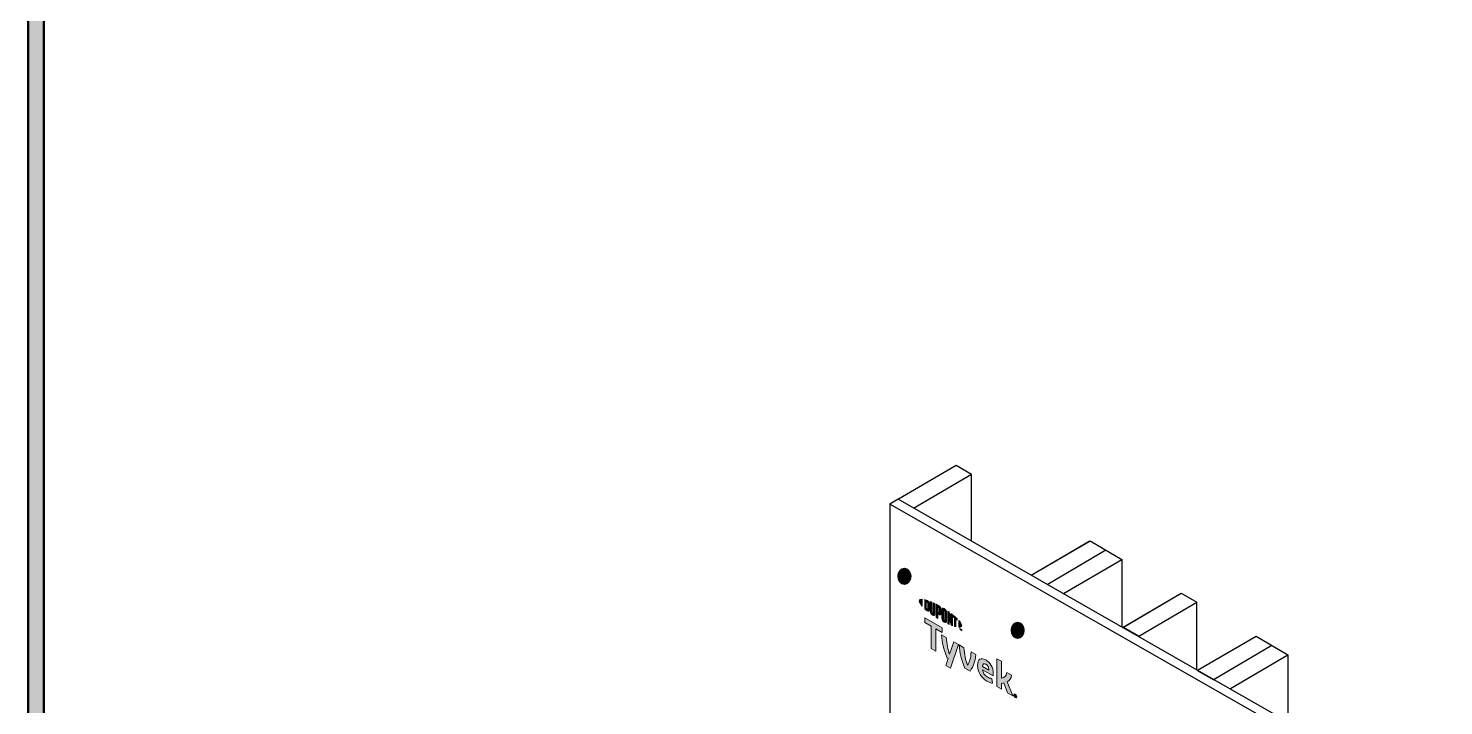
# Model space of a CAD drawing. Extents: x -1328 to 5679, y -4611 to 1603.
# Drawn here: x 2124 to 2945, y -2413 to -2020 of the extents above; entities that cross this region are included whole.
import ezdxf

# ---------------------------------------------------------------- set-up
doc = ezdxf.new("R2010")
doc.units = 0
doc.header["$MEASUREMENT"] = 0
doc.linetypes.add('AI-Linetype-39', pattern=[27.003948, 18.002632, -9.001316])
for name, color, linetype, lineweight in [('G-ANNO-TTLB', 7, 'Continuous', 0), ('TYVEK', 7, 'Continuous', 0), ('X-REF - TRACED', 7, 'Continuous', 0)]:
    doc.layers.add(name, color=color, linetype=linetype, lineweight=lineweight)

# ---------------------------------------------------------------- blocks, each defined once
blk = doc.blocks.new('Block_92')
at = {"layer": 'TYVEK', "true_color": 0x003b71, "transparency": 33554687}
h = blk.add_hatch(color=156, dxfattribs=at)
h.dxf.hatch_style = 2
edge = h.paths.add_edge_path()
edge.add_ellipse((2632.19, -2338.36), major_axis=(0, 4.78), ratio=0.766948, start_angle=0, end_angle=360)
h = blk.add_hatch(color=156, dxfattribs=at)
h.dxf.hatch_style = 2
edge = h.paths.add_edge_path()
edge.add_ellipse((2697.91, -2369.68), major_axis=(0, 4.78), ratio=0.766948, start_angle=0, end_angle=360)
h = blk.add_hatch(color=156, dxfattribs=at)
h.dxf.hatch_style = 2
edge = h.paths.add_edge_path()
edge.add_ellipse((2799.7, -2424.1), major_axis=(0, 4.78), ratio=0.766948, start_angle=0, end_angle=360)
h = blk.add_hatch(color=156, dxfattribs=at)
h.dxf.hatch_style = 2
edge = h.paths.add_edge_path()
edge.add_ellipse((2632.19, -2429.41), major_axis=(0, 4.78), ratio=0.766948, start_angle=0, end_angle=360)
h = blk.add_hatch(color=156, dxfattribs=at)
h.dxf.hatch_style = 2
edge = h.paths.add_edge_path()
edge.add_ellipse((2878.58, -2465.43), major_axis=(0, 4.78), ratio=0.766948, start_angle=0, end_angle=360)
h = blk.add_hatch(color=156, dxfattribs=at)
h.dxf.hatch_style = 2
edge = h.paths.add_edge_path()
edge.add_ellipse((2632.19, -2520.48), major_axis=(0, 4.78), ratio=0.766948, start_angle=0, end_angle=360)
h = blk.add_hatch(color=156, dxfattribs=at)
h.dxf.hatch_style = 2
edge = h.paths.add_edge_path()
edge.add_ellipse((2878.58, -2556.48), major_axis=(0, 4.78), ratio=0.766948, start_angle=0, end_angle=360)
h = blk.add_hatch(color=156, dxfattribs=at)
h.dxf.hatch_style = 2
edge = h.paths.add_edge_path()
edge.add_ellipse((2632.19, -2611.53), major_axis=(0, 4.78), ratio=0.766948, start_angle=0, end_angle=360)
h = blk.add_hatch(color=156, dxfattribs=at)
h.dxf.hatch_style = 2
edge = h.paths.add_edge_path()
edge.add_ellipse((2878.58, -2647.56), major_axis=(0, 4.78), ratio=0.766948, start_angle=0, end_angle=360)
h = blk.add_hatch(color=156, dxfattribs=at)
h.dxf.hatch_style = 2
edge = h.paths.add_edge_path()
edge.add_ellipse((2632.19, -2702.64), major_axis=(0, 4.78), ratio=0.766948, start_angle=0, end_angle=360)
h = blk.add_hatch(color=156, dxfattribs=at)
h.dxf.hatch_style = 2
edge = h.paths.add_edge_path()
edge.add_ellipse((2697.91, -2736.46), major_axis=(0, 4.78), ratio=0.766948, start_angle=0, end_angle=360)
h = blk.add_hatch(color=156, dxfattribs=at)
h.dxf.hatch_style = 2
edge = h.paths.add_edge_path()
edge.add_ellipse((2878.58, -2738.61), major_axis=(0, 4.78), ratio=0.766948, start_angle=0, end_angle=360)
h = blk.add_hatch(color=156, dxfattribs=at)
h.dxf.hatch_style = 2
edge = h.paths.add_edge_path()
edge.add_ellipse((2799.7, -2788.27), major_axis=(0, 4.78), ratio=0.766948, start_angle=0, end_angle=360)
h = blk.add_hatch(color=156, dxfattribs=at)
h.dxf.hatch_style = 2
edge = h.paths.add_edge_path()
edge.add_ellipse((2878.58, -2829.72), major_axis=(0, 4.78), ratio=0.766948, start_angle=0, end_angle=360)
at = {"layer": 'TYVEK', "color": 18, "lineweight": 25, "true_color": 0x080808}
for p, q in [((2631.22, -2338.33), (2633.17, -2338.33)), ((2632.19, -2337.09), (2632.19, -2339.56)), ((2696.93, -2369.65), (2698.88, -2369.65)), ((2697.91, -2368.42), (2697.91, -2370.88)), ((2632.19, -2428.14), (2632.19, -2430.61)), ((2798.73, -2424.07), (2800.67, -2424.07)), ((2799.7, -2422.84), (2799.7, -2425.3)), ((2878.58, -2464.17), (2878.58, -2466.64)), ((2631.22, -2520.45), (2633.17, -2520.45)), ((2632.19, -2519.22), (2632.19, -2521.69)), ((2878.58, -2555.22), (2878.58, -2557.69)), ((2632.19, -2610.27), (2632.19, -2612.74)), ((2631.22, -2611.5), (2633.17, -2611.5)), ((2877.6, -2647.53), (2879.55, -2647.53)), ((2878.58, -2646.3), (2878.58, -2648.77)), ((2632.19, -2701.38), (2632.19, -2703.85)), ((2631.22, -2702.61), (2633.17, -2702.61)), ((2696.93, -2736.43), (2698.88, -2736.43)), ((2697.91, -2735.2), (2697.91, -2737.67)), ((2877.6, -2738.58), (2879.55, -2738.58)), ((2878.58, -2737.35), (2878.58, -2739.81)), ((2798.73, -2788.25), (2800.67, -2788.25)), ((2799.7, -2787.01), (2799.7, -2789.48)), ((2877.6, -2829.69), (2879.55, -2829.69)), ((2878.58, -2828.46), (2878.58, -2830.92))]:
    blk.add_line(p, q, dxfattribs=at)
at = {"layer": 'TYVEK', "color": 18, "lineweight": 25, "true_color": 0x000000}
blk.add_line((2877.6, -2465.4), (2879.55, -2465.4), dxfattribs=at)
at = {"layer": 'TYVEK', "color": 33, "lineweight": 25, "true_color": 0xcc9966}
for points in [[(2878.06, -2461.07)], [(2628.02, -2520.84)], [(2631.68, -2516.06)], [(2628.02, -2611.87)], [(2631.68, -2616.64)]]:
    blk.add_lwpolyline(points, dxfattribs=at)
at = {"layer": 'TYVEK', "color": 18, "lineweight": 25, "true_color": 0x000000}
for centre, major_axis, ratio in [((2632.19, -2338.36), (0, 4.78), 0.766948), ((2697.91, -2369.68), (0, 4.78), 0.766948), ((2799.7, -2424.1), (0, 4.78), 0.766948), ((2632.19, -2429.41), (0, 4.78), 0.766948), ((2878.58, -2465.43), (0, 4.78), 0.766948), ((2878.58, -2465.4), (0, 1.23), 0.788846), ((2632.19, -2520.48), (0, 4.78), 0.766948), ((2878.58, -2556.48), (0, 4.78), 0.766948), ((2632.19, -2611.53), (0, 4.78), 0.766948), ((2878.58, -2647.56), (0, 4.78), 0.766948), ((2632.19, -2702.64), (0, 4.78), 0.766948), ((2697.91, -2736.46), (0, 4.78), 0.766948), ((2878.58, -2738.61), (0, 4.78), 0.766948), ((2799.7, -2788.27), (0, 4.78), 0.766948), ((2878.58, -2829.72), (0, 4.78), 0.766948)]:
    blk.add_ellipse(centre, major_axis=major_axis, ratio=ratio, dxfattribs=at)
at = {"layer": 'TYVEK', "color": 18, "lineweight": 25, "true_color": 0x080808}
for centre in [(2632.19, -2338.33), (2697.91, -2369.65), (2632.19, -2429.38), (2799.7, -2424.07), (2632.19, -2520.45), (2878.58, -2556.45), (2632.19, -2611.5), (2878.58, -2647.53), (2632.19, -2702.61), (2697.91, -2736.43), (2878.58, -2738.58), (2799.7, -2788.25), (2878.58, -2829.69)]:
    blk.add_ellipse(centre, major_axis=(0, 1.23), ratio=0.788846, dxfattribs=at)
blk = doc.blocks.new('Block_562')
at = {"layer": 'X-REF - TRACED', "true_color": 0x848484, "transparency": 33554687}
h = blk.add_hatch(color=252, dxfattribs=at)
h.dxf.hatch_style = 2
edge = h.paths.add_edge_path()
edge.add_spline(control_points=[(2640.84, -2352.7), (2640.84, -2353.42), (2641.45, -2354.45), (2642.52, -2355.65), (2642.52, -2355.65), (2642.52, -2351.71), (2642.52, -2351.71), (2641.45, -2351.67), (2640.84, -2351.99), (2640.84, -2352.7)], knot_values=[0, 0, 0, 0, 1, 1, 1, 2, 2, 2, 3, 3, 3, 3], degree=3, periodic=0)
h = blk.add_hatch(color=252, dxfattribs=at)
h.dxf.hatch_style = 2
edge = h.paths.add_edge_path()
edge.add_spline(control_points=[(2645.72, -2357.13), (2645.72, -2357.43), (2645.57, -2357.44), (2645.38, -2357.33), (2645.23, -2357.25), (2645, -2357.06), (2644.82, -2356.89), (2644.82, -2356.89), (2644.82, -2353.12), (2644.82, -2353.12), (2645, -2353.17), (2645.23, -2353.24), (2645.38, -2353.33), (2645.57, -2353.44), (2645.72, -2353.63), (2645.72, -2353.93), (2645.72, -2353.93), (2645.72, -2357.13), (2645.72, -2357.13)], knot_values=[0, 0, 0, 0, 1, 1, 1, 2, 2, 2, 3, 3, 3, 4, 4, 4, 5, 5, 5, 6, 6, 6, 6], degree=3, periodic=0)
edge = h.paths.add_edge_path()
edge.add_spline(control_points=[(2645.5, -2352.41), (2645.2, -2352.24), (2644.77, -2352.09), (2643.99, -2351.92), (2643.99, -2351.92), (2643.99, -2357.15), (2643.99, -2357.15), (2644.68, -2357.78), (2645.2, -2358.22), (2645.5, -2358.39), (2646.19, -2358.79), (2646.57, -2358.53), (2646.57, -2357.76), (2646.57, -2357.76), (2646.57, -2354.29), (2646.57, -2354.29), (2646.57, -2353.52), (2646.19, -2352.81), (2645.5, -2352.41)], knot_values=[0, 0, 0, 0, 1, 1, 1, 2, 2, 2, 3, 3, 3, 4, 4, 4, 5, 5, 5, 6, 6, 6, 6], degree=3, periodic=0)
h = blk.add_hatch(color=252, dxfattribs=at)
h.dxf.hatch_style = 2
edge = h.paths.add_edge_path()
edge.add_spline(control_points=[(2648.97, -2359.62), (2648.97, -2359.92), (2648.88, -2360.06), (2648.55, -2359.82), (2648.22, -2359.59), (2648.14, -2359.38), (2648.14, -2359.03), (2648.14, -2359.03), (2648.14, -2353.34), (2648.14, -2353.34), (2647.92, -2353.24), (2647.44, -2353.04), (2647.24, -2352.96), (2647.24, -2352.96), (2647.24, -2358.71), (2647.24, -2358.71), (2647.24, -2359.63), (2647.63, -2360.21), (2648.55, -2360.86), (2649.39, -2361.46), (2649.9, -2361.27), (2649.9, -2360.25), (2649.9, -2360.25), (2649.9, -2354.17), (2649.9, -2354.17), (2649.73, -2354.08), (2649.15, -2353.81), (2648.97, -2353.72), (2648.97, -2353.72), (2648.97, -2359.62), (2648.97, -2359.62)], knot_values=[0, 0, 0, 0, 1, 1, 1, 2, 2, 2, 3, 3, 3, 4, 4, 4, 5, 5, 5, 6, 6, 6, 7, 7, 7, 8, 8, 8, 9, 9, 9, 10, 10, 10, 10], degree=3, periodic=0)
h = blk.add_hatch(color=252, dxfattribs=at)
h.dxf.hatch_style = 2
edge = h.paths.add_edge_path()
edge.add_spline(control_points=[(2652.39, -2359.09), (2652.39, -2359.42), (2652.29, -2359.53), (2651.9, -2359.31), (2651.9, -2359.31), (2651.57, -2359.12), (2651.57, -2359.12), (2651.57, -2359.12), (2651.57, -2356.1), (2651.57, -2356.1), (2651.72, -2356.18), (2651.8, -2356.22), (2651.89, -2356.27), (2652.3, -2356.51), (2652.39, -2356.74), (2652.39, -2357.08), (2652.39, -2357.08), (2652.39, -2359.09), (2652.39, -2359.09)], knot_values=[0, 0, 0, 0, 1, 1, 1, 2, 2, 2, 3, 3, 3, 4, 4, 4, 5, 5, 5, 6, 6, 6, 6], degree=3, periodic=0)
edge = h.paths.add_edge_path()
edge.add_spline(control_points=[(2651.94, -2355.24), (2651.78, -2355.14), (2651.18, -2354.82), (2650.64, -2354.54), (2650.64, -2354.54), (2650.64, -2362.2), (2650.64, -2362.2), (2650.82, -2362.31), (2651.31, -2362.63), (2651.57, -2362.79), (2651.57, -2362.79), (2651.57, -2360.19), (2651.57, -2360.19), (2651.57, -2360.19), (2651.94, -2360.4), (2651.94, -2360.4), (2652.92, -2360.96), (2653.33, -2360.69), (2653.33, -2359.72), (2653.33, -2359.72), (2653.33, -2357.47), (2653.33, -2357.47), (2653.33, -2356.51), (2652.87, -2355.77), (2651.94, -2355.24)], knot_values=[0, 0, 0, 0, 1, 1, 1, 2, 2, 2, 3, 3, 3, 4, 4, 4, 5, 5, 5, 6, 6, 6, 7, 7, 7, 8, 8, 8, 8], degree=3, periodic=0)
h = blk.add_hatch(color=252, dxfattribs=at)
h.dxf.hatch_style = 2
edge = h.paths.add_edge_path()
edge.add_spline(control_points=[(2655.74, -2363.7), (2655.74, -2364), (2655.65, -2364.11), (2655.32, -2363.93), (2654.97, -2363.74), (2654.88, -2363.52), (2654.88, -2363.21), (2654.88, -2363.21), (2654.88, -2358.44), (2654.88, -2358.44), (2654.88, -2358.12), (2654.97, -2358), (2655.32, -2358.21), (2655.65, -2358.41), (2655.74, -2358.63), (2655.74, -2358.93), (2655.74, -2358.93), (2655.74, -2363.7), (2655.74, -2363.7)], knot_values=[0, 0, 0, 0, 1, 1, 1, 2, 2, 2, 3, 3, 3, 4, 4, 4, 5, 5, 5, 6, 6, 6, 6], degree=3, periodic=0)
edge = h.paths.add_edge_path()
edge.add_spline(control_points=[(2655.32, -2357.14), (2654.45, -2356.59), (2653.93, -2356.73), (2653.93, -2357.74), (2653.93, -2357.74), (2653.93, -2362.75), (2653.93, -2362.75), (2653.93, -2363.81), (2654.4, -2364.52), (2655.32, -2365), (2656.21, -2365.48), (2656.68, -2365.36), (2656.68, -2364.22), (2656.68, -2364.22), (2656.68, -2359.45), (2656.68, -2359.45), (2656.68, -2358.37), (2656.26, -2357.74), (2655.32, -2357.14)], knot_values=[0, 0, 0, 0, 1, 1, 1, 2, 2, 2, 3, 3, 3, 4, 4, 4, 5, 5, 5, 6, 6, 6, 6], degree=3, periodic=0)
h = blk.add_hatch(color=252, dxfattribs=at)
h.dxf.hatch_style = 2
edge = h.paths.add_edge_path()
edge.add_spline(control_points=[(2659.29, -2363.7), (2659.29, -2363.7), (2658.25, -2359.2), (2658.25, -2359.2), (2657.96, -2359), (2657.62, -2358.76), (2657.36, -2358.58), (2657.36, -2358.58), (2657.36, -2365.92), (2657.36, -2365.92), (2657.54, -2366.01), (2658.02, -2366.22), (2658.26, -2366.33), (2658.26, -2366.33), (2658.19, -2361.95), (2658.19, -2361.95), (2658.19, -2361.95), (2659.29, -2366.75), (2659.29, -2366.75), (2659.52, -2366.84), (2659.86, -2366.97), (2660.09, -2367.05), (2660.09, -2367.05), (2660.09, -2360.6), (2660.09, -2360.6), (2659.85, -2360.41), (2659.43, -2360.08), (2659.22, -2359.93), (2659.22, -2359.93), (2659.29, -2363.7), (2659.29, -2363.7)], knot_values=[0, 0, 0, 0, 1, 1, 1, 2, 2, 2, 3, 3, 3, 4, 4, 4, 5, 5, 5, 6, 6, 6, 7, 7, 7, 8, 8, 8, 9, 9, 9, 10, 10, 10, 10], degree=3, periodic=0)
h = blk.add_hatch(color=252, dxfattribs=at)
h.dxf.hatch_style = 2
edge = h.paths.add_edge_path()
edge.add_spline(control_points=[(2660.55, -2361.99), (2660.78, -2362.18), (2661.01, -2362.36), (2661.24, -2362.55), (2661.24, -2362.55), (2661.24, -2367.43), (2661.24, -2367.43), (2661.44, -2367.49), (2661.82, -2367.6), (2662.08, -2367.66), (2662.08, -2367.66), (2662.08, -2363.26), (2662.08, -2363.26), (2662.32, -2363.47), (2662.55, -2363.68), (2662.76, -2363.87), (2662.76, -2363.87), (2662.76, -2362.93), (2662.76, -2362.93), (2662.1, -2362.28), (2661.38, -2361.65), (2660.55, -2360.97), (2660.55, -2360.97), (2660.55, -2361.99), (2660.55, -2361.99)], knot_values=[0, 0, 0, 0, 1, 1, 1, 2, 2, 2, 3, 3, 3, 4, 4, 4, 5, 5, 5, 6, 6, 6, 7, 7, 7, 8, 8, 8, 8], degree=3, periodic=0)
h = blk.add_hatch(color=252, dxfattribs=at)
h.dxf.hatch_style = 2
edge = h.paths.add_edge_path()
edge.add_spline(control_points=[(2665.45, -2366.91), (2665.45, -2367.63), (2664.83, -2367.95), (2663.77, -2367.92), (2663.77, -2367.92), (2663.77, -2363.97), (2663.77, -2363.97), (2664.83, -2365.17), (2665.45, -2366.19), (2665.45, -2366.91)], knot_values=[0, 0, 0, 0, 1, 1, 1, 2, 2, 2, 3, 3, 3, 3], degree=3, periodic=0)
h = blk.add_hatch(color=252, dxfattribs=at)
h.dxf.hatch_style = 2
edge = h.paths.add_edge_path()
edge.add_spline(control_points=[(2664.95, -2368.99), (2664.95, -2368.99), (2665.05, -2369.05), (2665.05, -2369.05), (2665.05, -2369.05), (2665.2, -2369.41), (2665.2, -2369.41), (2665.2, -2369.41), (2665.35, -2369.22), (2665.35, -2369.22), (2665.35, -2369.22), (2665.45, -2369.28), (2665.45, -2369.28), (2665.45, -2369.28), (2665.45, -2369.85), (2665.45, -2369.85), (2665.45, -2369.85), (2665.36, -2369.8), (2665.36, -2369.8), (2665.36, -2369.8), (2665.36, -2369.39), (2665.36, -2369.39), (2665.36, -2369.39), (2665.2, -2369.58), (2665.2, -2369.58), (2665.2, -2369.58), (2665.19, -2369.57), (2665.19, -2369.57), (2665.19, -2369.57), (2665.04, -2369.21), (2665.04, -2369.21), (2665.04, -2369.21), (2665.04, -2369.61), (2665.04, -2369.61), (2665.04, -2369.61), (2664.95, -2369.56), (2664.95, -2369.56), (2664.95, -2369.56), (2664.95, -2368.99), (2664.95, -2368.99)], knot_values=[0, 0, 0, 0, 1, 1, 1, 2, 2, 2, 3, 3, 3, 4, 4, 4, 5, 5, 5, 6, 6, 6, 7, 7, 7, 8, 8, 8, 9, 9, 9, 10, 10, 10, 11, 11, 11, 12, 12, 12, 13, 13, 13, 13], degree=3, periodic=0)
edge = h.paths.add_edge_path()
edge.add_spline(control_points=[(2664.59, -2368.89), (2664.59, -2368.89), (2664.44, -2368.8), (2664.44, -2368.8), (2664.44, -2368.8), (2664.44, -2368.7), (2664.44, -2368.7), (2664.44, -2368.7), (2664.84, -2368.93), (2664.84, -2368.93), (2664.84, -2368.93), (2664.84, -2369.03), (2664.84, -2369.03), (2664.84, -2369.03), (2664.69, -2368.94), (2664.69, -2368.94), (2664.69, -2368.94), (2664.69, -2369.41), (2664.69, -2369.41), (2664.69, -2369.41), (2664.59, -2369.36), (2664.59, -2369.36), (2664.59, -2369.36), (2664.59, -2368.89), (2664.59, -2368.89)], knot_values=[0, 0, 0, 0, 1, 1, 1, 2, 2, 2, 3, 3, 3, 4, 4, 4, 5, 5, 5, 6, 6, 6, 7, 7, 7, 8, 8, 8, 8], degree=3, periodic=0)
at = {"layer": 'X-REF - TRACED'}
for points, knots in [([(2640.84, -2352.7), (2640.84, -2353.42), (2641.45, -2354.45), (2642.52, -2355.65), (2642.52, -2355.65), (2642.52, -2351.71), (2642.52, -2351.71), (2641.45, -2351.67), (2640.84, -2351.99), (2640.84, -2352.7)], [0, 0, 0, 0, 1, 1, 1, 2, 2, 2, 3, 3, 3, 3]), ([(2645.5, -2352.41), (2645.2, -2352.24), (2644.77, -2352.09), (2643.99, -2351.92), (2643.99, -2351.92), (2643.99, -2357.15), (2643.99, -2357.15), (2644.68, -2357.78), (2645.2, -2358.22), (2645.5, -2358.39), (2646.19, -2358.79), (2646.57, -2358.53), (2646.57, -2357.76), (2646.57, -2357.76), (2646.57, -2354.29), (2646.57, -2354.29), (2646.57, -2353.52), (2646.19, -2352.81), (2645.5, -2352.41)], [0, 0, 0, 0, 1, 1, 1, 2, 2, 2, 3, 3, 3, 4, 4, 4, 5, 5, 5, 6, 6, 6, 6]), ([(2645.72, -2357.13), (2645.72, -2357.43), (2645.57, -2357.44), (2645.38, -2357.33), (2645.23, -2357.25), (2645, -2357.06), (2644.82, -2356.89), (2644.82, -2356.89), (2644.82, -2353.12), (2644.82, -2353.12), (2645, -2353.17), (2645.23, -2353.24), (2645.38, -2353.33), (2645.57, -2353.44), (2645.72, -2353.63), (2645.72, -2353.93), (2645.72, -2353.93), (2645.72, -2357.13), (2645.72, -2357.13)], [0, 0, 0, 0, 1, 1, 1, 2, 2, 2, 3, 3, 3, 4, 4, 4, 5, 5, 5, 6, 6, 6, 6]), ([(2648.97, -2359.62), (2648.97, -2359.92), (2648.88, -2360.06), (2648.55, -2359.82), (2648.22, -2359.59), (2648.14, -2359.38), (2648.14, -2359.03), (2648.14, -2359.03), (2648.14, -2353.34), (2648.14, -2353.34), (2647.92, -2353.24), (2647.44, -2353.04), (2647.24, -2352.96), (2647.24, -2352.96), (2647.24, -2358.71), (2647.24, -2358.71), (2647.24, -2359.63), (2647.63, -2360.21), (2648.55, -2360.86), (2649.39, -2361.46), (2649.9, -2361.27), (2649.9, -2360.25), (2649.9, -2360.25), (2649.9, -2354.17), (2649.9, -2354.17), (2649.73, -2354.08), (2649.15, -2353.81), (2648.97, -2353.72), (2648.97, -2353.72), (2648.97, -2359.62), (2648.97, -2359.62)], [0, 0, 0, 0, 1, 1, 1, 2, 2, 2, 3, 3, 3, 4, 4, 4, 5, 5, 5, 6, 6, 6, 7, 7, 7, 8, 8, 8, 9, 9, 9, 10, 10, 10, 10]), ([(2651.94, -2355.24), (2651.78, -2355.14), (2651.18, -2354.82), (2650.64, -2354.54), (2650.64, -2354.54), (2650.64, -2362.2), (2650.64, -2362.2), (2650.82, -2362.31), (2651.31, -2362.63), (2651.57, -2362.79), (2651.57, -2362.79), (2651.57, -2360.19), (2651.57, -2360.19), (2651.57, -2360.19), (2651.94, -2360.4), (2651.94, -2360.4), (2652.92, -2360.96), (2653.33, -2360.69), (2653.33, -2359.72), (2653.33, -2359.72), (2653.33, -2357.47), (2653.33, -2357.47), (2653.33, -2356.51), (2652.87, -2355.77), (2651.94, -2355.24)], [0, 0, 0, 0, 1, 1, 1, 2, 2, 2, 3, 3, 3, 4, 4, 4, 5, 5, 5, 6, 6, 6, 7, 7, 7, 8, 8, 8, 8]), ([(2652.39, -2359.09), (2652.39, -2359.42), (2652.29, -2359.53), (2651.9, -2359.31), (2651.9, -2359.31), (2651.57, -2359.12), (2651.57, -2359.12), (2651.57, -2359.12), (2651.57, -2356.1), (2651.57, -2356.1), (2651.72, -2356.18), (2651.8, -2356.22), (2651.89, -2356.27), (2652.3, -2356.51), (2652.39, -2356.74), (2652.39, -2357.08), (2652.39, -2357.08), (2652.39, -2359.09), (2652.39, -2359.09)], [0, 0, 0, 0, 1, 1, 1, 2, 2, 2, 3, 3, 3, 4, 4, 4, 5, 5, 5, 6, 6, 6, 6]), ([(2655.32, -2357.14), (2654.45, -2356.59), (2653.93, -2356.73), (2653.93, -2357.74), (2653.93, -2357.74), (2653.93, -2362.75), (2653.93, -2362.75), (2653.93, -2363.81), (2654.4, -2364.52), (2655.32, -2365), (2656.21, -2365.48), (2656.68, -2365.36), (2656.68, -2364.22), (2656.68, -2364.22), (2656.68, -2359.45), (2656.68, -2359.45), (2656.68, -2358.37), (2656.26, -2357.74), (2655.32, -2357.14)], [0, 0, 0, 0, 1, 1, 1, 2, 2, 2, 3, 3, 3, 4, 4, 4, 5, 5, 5, 6, 6, 6, 6]), ([(2655.74, -2363.7), (2655.74, -2364), (2655.65, -2364.11), (2655.32, -2363.93), (2654.97, -2363.74), (2654.88, -2363.52), (2654.88, -2363.21), (2654.88, -2363.21), (2654.88, -2358.44), (2654.88, -2358.44), (2654.88, -2358.12), (2654.97, -2358), (2655.32, -2358.21), (2655.65, -2358.41), (2655.74, -2358.63), (2655.74, -2358.93), (2655.74, -2358.93), (2655.74, -2363.7), (2655.74, -2363.7)], [0, 0, 0, 0, 1, 1, 1, 2, 2, 2, 3, 3, 3, 4, 4, 4, 5, 5, 5, 6, 6, 6, 6]), ([(2659.29, -2363.7), (2659.29, -2363.7), (2658.25, -2359.2), (2658.25, -2359.2), (2657.96, -2359), (2657.62, -2358.76), (2657.36, -2358.58), (2657.36, -2358.58), (2657.36, -2365.92), (2657.36, -2365.92), (2657.54, -2366.01), (2658.02, -2366.22), (2658.26, -2366.33), (2658.26, -2366.33), (2658.19, -2361.95), (2658.19, -2361.95), (2658.19, -2361.95), (2659.29, -2366.75), (2659.29, -2366.75), (2659.52, -2366.84), (2659.86, -2366.97), (2660.09, -2367.05), (2660.09, -2367.05), (2660.09, -2360.6), (2660.09, -2360.6), (2659.85, -2360.41), (2659.43, -2360.08), (2659.22, -2359.93), (2659.22, -2359.93), (2659.29, -2363.7), (2659.29, -2363.7)], [0, 0, 0, 0, 1, 1, 1, 2, 2, 2, 3, 3, 3, 4, 4, 4, 5, 5, 5, 6, 6, 6, 7, 7, 7, 8, 8, 8, 9, 9, 9, 10, 10, 10, 10]), ([(2660.55, -2361.99), (2660.78, -2362.18), (2661.01, -2362.36), (2661.24, -2362.55), (2661.24, -2362.55), (2661.24, -2367.43), (2661.24, -2367.43), (2661.44, -2367.49), (2661.82, -2367.6), (2662.08, -2367.66), (2662.08, -2367.66), (2662.08, -2363.26), (2662.08, -2363.26), (2662.32, -2363.47), (2662.55, -2363.68), (2662.76, -2363.87), (2662.76, -2363.87), (2662.76, -2362.93), (2662.76, -2362.93), (2662.1, -2362.28), (2661.38, -2361.65), (2660.55, -2360.97), (2660.55, -2360.97), (2660.55, -2361.99), (2660.55, -2361.99)], [0, 0, 0, 0, 1, 1, 1, 2, 2, 2, 3, 3, 3, 4, 4, 4, 5, 5, 5, 6, 6, 6, 7, 7, 7, 8, 8, 8, 8]), ([(2665.45, -2366.91), (2665.45, -2367.63), (2664.83, -2367.95), (2663.77, -2367.92), (2663.77, -2367.92), (2663.77, -2363.97), (2663.77, -2363.97), (2664.83, -2365.17), (2665.45, -2366.19), (2665.45, -2366.91)], [0, 0, 0, 0, 1, 1, 1, 2, 2, 2, 3, 3, 3, 3]), ([(2664.59, -2368.89), (2664.59, -2368.89), (2664.44, -2368.8), (2664.44, -2368.8), (2664.44, -2368.8), (2664.44, -2368.7), (2664.44, -2368.7), (2664.44, -2368.7), (2664.84, -2368.93), (2664.84, -2368.93), (2664.84, -2368.93), (2664.84, -2369.03), (2664.84, -2369.03), (2664.84, -2369.03), (2664.69, -2368.94), (2664.69, -2368.94), (2664.69, -2368.94), (2664.69, -2369.41), (2664.69, -2369.41), (2664.69, -2369.41), (2664.59, -2369.36), (2664.59, -2369.36), (2664.59, -2369.36), (2664.59, -2368.89), (2664.59, -2368.89)], [0, 0, 0, 0, 1, 1, 1, 2, 2, 2, 3, 3, 3, 4, 4, 4, 5, 5, 5, 6, 6, 6, 7, 7, 7, 8, 8, 8, 8]), ([(2664.95, -2368.99), (2664.95, -2368.99), (2665.05, -2369.05), (2665.05, -2369.05), (2665.05, -2369.05), (2665.2, -2369.41), (2665.2, -2369.41), (2665.2, -2369.41), (2665.35, -2369.22), (2665.35, -2369.22), (2665.35, -2369.22), (2665.45, -2369.28), (2665.45, -2369.28), (2665.45, -2369.28), (2665.45, -2369.85), (2665.45, -2369.85), (2665.45, -2369.85), (2665.36, -2369.8), (2665.36, -2369.8), (2665.36, -2369.8), (2665.36, -2369.39), (2665.36, -2369.39), (2665.36, -2369.39), (2665.2, -2369.58), (2665.2, -2369.58), (2665.2, -2369.58), (2665.19, -2369.57), (2665.19, -2369.57), (2665.19, -2369.57), (2665.04, -2369.21), (2665.04, -2369.21), (2665.04, -2369.21), (2665.04, -2369.61), (2665.04, -2369.61), (2665.04, -2369.61), (2664.95, -2369.56), (2664.95, -2369.56), (2664.95, -2369.56), (2664.95, -2368.99), (2664.95, -2368.99)], [0, 0, 0, 0, 1, 1, 1, 2, 2, 2, 3, 3, 3, 4, 4, 4, 5, 5, 5, 6, 6, 6, 7, 7, 7, 8, 8, 8, 9, 9, 9, 10, 10, 10, 11, 11, 11, 12, 12, 12, 13, 13, 13, 13])]:
    blk.add_open_spline(points, degree=3, knots=knots, dxfattribs=at)
blk = doc.blocks.new('Block_566')
at = {"layer": 'X-REF - TRACED', "true_color": 0x848484, "transparency": 33554687}
h = blk.add_hatch(color=252, dxfattribs=at)
h.dxf.hatch_style = 2
h.paths.add_polyline_path([(2654.1, -2368.24), (2643.99, -2362.4), (2643.99, -2365.15), (2647.64, -2367.25), (2647.64, -2380.25), (2650.45, -2381.87), (2650.45, -2368.87), (2654.1, -2370.98)])
h = blk.add_hatch(color=252, dxfattribs=at)
h.dxf.hatch_style = 2
edge = h.paths.add_edge_path()
edge.add_spline(control_points=[(2670.89, -2382.18), (2670.71, -2385.92), (2669.96, -2388.1), (2668.81, -2389.97), (2667.69, -2386.79), (2666.96, -2383.76), (2666.75, -2379.79), (2666.75, -2379.79), (2664.02, -2378.22), (2664.02, -2378.22), (2664.32, -2382.91), (2665.2, -2386.32), (2667.32, -2391.61), (2667.32, -2391.61), (2670.32, -2393.34), (2670.32, -2393.34), (2672.36, -2390.45), (2673.2, -2388.04), (2673.59, -2383.74), (2673.59, -2383.74), (2670.89, -2382.18), (2670.89, -2382.18)], knot_values=[0, 0, 0, 0, 1, 1, 1, 2, 2, 2, 3, 3, 3, 4, 4, 4, 5, 5, 5, 6, 6, 6, 7, 7, 7, 7], degree=3, periodic=0)
h = blk.add_hatch(color=252, dxfattribs=at)
h.dxf.hatch_style = 2
edge = h.paths.add_edge_path()
edge.add_spline(control_points=[(2677.46, -2390.63), (2677.46, -2390.63), (2681.18, -2392.78), (2681.18, -2392.78), (2681.18, -2392.78), (2681.18, -2392.51), (2681.18, -2392.51), (2681.18, -2391.25), (2680.59, -2389.99), (2679.52, -2389.37), (2678.38, -2388.71), (2677.63, -2389.2), (2677.46, -2390.63)], knot_values=[0, 0, 0, 0, 1, 1, 1, 2, 2, 2, 3, 3, 3, 4, 4, 4, 4], degree=3, periodic=0)
edge = h.paths.add_edge_path()
edge.add_spline(control_points=[(2683.4, -2400.4), (2682.54, -2400.35), (2681.26, -2399.93), (2679.97, -2399.18), (2676.81, -2397.36), (2674.65, -2393.82), (2674.65, -2390.09), (2674.65, -2386.51), (2676.63, -2385.23), (2679.52, -2386.89), (2682.09, -2388.38), (2683.77, -2391.44), (2683.77, -2394.45), (2683.77, -2395.13), (2683.73, -2395.69), (2683.69, -2396.12), (2683.69, -2396.12), (2677.5, -2392.54), (2677.5, -2392.54), (2677.75, -2394.48), (2678.67, -2395.83), (2680.24, -2396.73), (2681.2, -2397.29), (2682.12, -2397.57), (2682.97, -2397.65), (2682.97, -2397.65), (2683.4, -2400.4), (2683.4, -2400.4)], knot_values=[0, 0, 0, 0, 1, 1, 1, 2, 2, 2, 3, 3, 3, 4, 4, 4, 5, 5, 5, 6, 6, 6, 7, 7, 7, 8, 8, 8, 9, 9, 9, 9], degree=3, periodic=0)
h = blk.add_hatch(color=252, dxfattribs=at)
h.dxf.hatch_style = 2
edge = h.paths.add_edge_path()
edge.add_spline(control_points=[(2691.79, -2399.6), (2691.79, -2399.6), (2695.05, -2407.62), (2695.05, -2407.62), (2695.05, -2407.62), (2692.11, -2405.92), (2692.11, -2405.92), (2692.11, -2405.92), (2689.85, -2400.23), (2689.85, -2400.23), (2689.44, -2400.33), (2689.01, -2400.42), (2688.54, -2400.49), (2688.54, -2400.49), (2688.54, -2403.86), (2688.54, -2403.86), (2688.54, -2403.86), (2685.83, -2402.3), (2685.83, -2402.3), (2685.83, -2402.3), (2685.83, -2386.18), (2685.83, -2386.18), (2685.83, -2386.18), (2688.54, -2387.58), (2688.54, -2387.58), (2688.54, -2387.58), (2688.54, -2397.5), (2688.54, -2397.5), (2690.38, -2397.19), (2691.28, -2396.14), (2691.6, -2394.14), (2691.6, -2394.14), (2694.28, -2395.69), (2694.28, -2395.69), (2694.23, -2397.59), (2693.36, -2398.82), (2691.79, -2399.6)], knot_values=[0, 0, 0, 0, 1, 1, 1, 2, 2, 2, 3, 3, 3, 4, 4, 4, 5, 5, 5, 6, 6, 6, 7, 7, 7, 8, 8, 8, 9, 9, 9, 10, 10, 10, 11, 11, 11, 12, 12, 12, 12], degree=3, periodic=0)
at = {"layer": 'X-REF - TRACED'}
blk.add_lwpolyline([(2654.1, -2368.24), (2643.99, -2362.4), (2643.99, -2365.15), (2647.64, -2367.25), (2647.64, -2380.25), (2650.45, -2381.87), (2650.45, -2368.87), (2654.1, -2370.98)], close=True, dxfattribs=at)
for points, knots in [([(2670.89, -2382.18), (2670.71, -2385.92), (2669.96, -2388.1), (2668.81, -2389.97), (2667.69, -2386.79), (2666.96, -2383.76), (2666.75, -2379.79), (2666.75, -2379.79), (2664.02, -2378.22), (2664.02, -2378.22), (2664.32, -2382.91), (2665.2, -2386.32), (2667.32, -2391.61), (2667.32, -2391.61), (2670.32, -2393.34), (2670.32, -2393.34), (2672.36, -2390.45), (2673.2, -2388.04), (2673.59, -2383.74), (2673.59, -2383.74), (2670.89, -2382.18), (2670.89, -2382.18)], [0, 0, 0, 0, 1, 1, 1, 2, 2, 2, 3, 3, 3, 4, 4, 4, 5, 5, 5, 6, 6, 6, 7, 7, 7, 7]), ([(2683.4, -2400.4), (2682.54, -2400.35), (2681.26, -2399.93), (2679.97, -2399.18), (2676.81, -2397.36), (2674.65, -2393.82), (2674.65, -2390.09), (2674.65, -2386.51), (2676.63, -2385.23), (2679.52, -2386.89), (2682.09, -2388.38), (2683.77, -2391.44), (2683.77, -2394.45), (2683.77, -2395.13), (2683.73, -2395.69), (2683.69, -2396.12), (2683.69, -2396.12), (2677.5, -2392.54), (2677.5, -2392.54), (2677.75, -2394.48), (2678.67, -2395.83), (2680.24, -2396.73), (2681.2, -2397.29), (2682.12, -2397.57), (2682.97, -2397.65), (2682.97, -2397.65), (2683.4, -2400.4), (2683.4, -2400.4)], [0, 0, 0, 0, 1, 1, 1, 2, 2, 2, 3, 3, 3, 4, 4, 4, 5, 5, 5, 6, 6, 6, 7, 7, 7, 8, 8, 8, 9, 9, 9, 9]), ([(2677.46, -2390.63), (2677.46, -2390.63), (2681.18, -2392.78), (2681.18, -2392.78), (2681.18, -2392.78), (2681.18, -2392.51), (2681.18, -2392.51), (2681.18, -2391.25), (2680.59, -2389.99), (2679.52, -2389.37), (2678.38, -2388.71), (2677.63, -2389.2), (2677.46, -2390.63)], [0, 0, 0, 0, 1, 1, 1, 2, 2, 2, 3, 3, 3, 4, 4, 4, 4]), ([(2691.79, -2399.6), (2691.79, -2399.6), (2695.05, -2407.62), (2695.05, -2407.62), (2695.05, -2407.62), (2692.11, -2405.92), (2692.11, -2405.92), (2692.11, -2405.92), (2689.85, -2400.23), (2689.85, -2400.23), (2689.44, -2400.33), (2689.01, -2400.42), (2688.54, -2400.49), (2688.54, -2400.49), (2688.54, -2403.86), (2688.54, -2403.86), (2688.54, -2403.86), (2685.83, -2402.3), (2685.83, -2402.3), (2685.83, -2402.3), (2685.83, -2386.18), (2685.83, -2386.18), (2685.83, -2386.18), (2688.54, -2387.58), (2688.54, -2387.58), (2688.54, -2387.58), (2688.54, -2397.5), (2688.54, -2397.5), (2690.38, -2397.19), (2691.28, -2396.14), (2691.6, -2394.14), (2691.6, -2394.14), (2694.28, -2395.69), (2694.28, -2395.69), (2694.23, -2397.59), (2693.36, -2398.82), (2691.79, -2399.6)], [0, 0, 0, 0, 1, 1, 1, 2, 2, 2, 3, 3, 3, 4, 4, 4, 5, 5, 5, 6, 6, 6, 7, 7, 7, 8, 8, 8, 9, 9, 9, 10, 10, 10, 11, 11, 11, 12, 12, 12, 12])]:
    blk.add_open_spline(points, degree=3, knots=knots, dxfattribs=at)
blk = doc.blocks.new('Block_565')
at = {"layer": 'X-REF - TRACED', "true_color": 0x848484, "transparency": 33554687}
h = blk.add_hatch(color=252, dxfattribs=at)
h.dxf.hatch_style = 2
edge = h.paths.add_edge_path()
edge.add_spline(control_points=[(2660.83, -2376.38), (2660.83, -2376.38), (2658.41, -2383.62), (2658.41, -2383.62), (2657.37, -2380.59), (2656.7, -2377.66), (2656.49, -2373.87), (2656.49, -2373.87), (2653.77, -2372.3), (2653.77, -2372.3), (2654.06, -2376.99), (2654.94, -2380.4), (2657.06, -2385.69), (2657.06, -2385.69), (2657.61, -2386), (2657.61, -2386), (2657.61, -2386), (2656.22, -2390.14), (2656.22, -2390.14), (2656.22, -2390.14), (2658.93, -2391.71), (2658.93, -2391.71), (2658.93, -2391.71), (2663.54, -2377.94), (2663.54, -2377.94), (2663.54, -2377.94), (2660.83, -2376.38), (2660.83, -2376.38)], knot_values=[0, 0, 0, 0, 1, 1, 1, 2, 2, 2, 3, 3, 3, 4, 4, 4, 5, 5, 5, 6, 6, 6, 7, 7, 7, 8, 8, 8, 9, 9, 9, 9], degree=3, periodic=0)
at = {"layer": 'X-REF - TRACED'}
blk.add_open_spline([(2660.83, -2376.38), (2660.83, -2376.38), (2658.41, -2383.62), (2658.41, -2383.62), (2657.37, -2380.59), (2656.7, -2377.66), (2656.49, -2373.87), (2656.49, -2373.87), (2653.77, -2372.3), (2653.77, -2372.3), (2654.06, -2376.99), (2654.94, -2380.4), (2657.06, -2385.69), (2657.06, -2385.69), (2657.61, -2386), (2657.61, -2386), (2657.61, -2386), (2656.22, -2390.14), (2656.22, -2390.14), (2656.22, -2390.14), (2658.93, -2391.71), (2658.93, -2391.71), (2658.93, -2391.71), (2663.54, -2377.94), (2663.54, -2377.94), (2663.54, -2377.94), (2660.83, -2376.38), (2660.83, -2376.38)], degree=3, knots=[0, 0, 0, 0, 1, 1, 1, 2, 2, 2, 3, 3, 3, 4, 4, 4, 5, 5, 5, 6, 6, 6, 7, 7, 7, 8, 8, 8, 9, 9, 9, 9], dxfattribs=at)
blk.add_blockref('Block_566', (0, 0), dxfattribs=at)
blk = doc.blocks.new('Block_567')
at = {"layer": 'X-REF - TRACED', "true_color": 0x848484, "transparency": 33554687}
h = blk.add_hatch(color=252, dxfattribs=at)
h.dxf.hatch_style = 2
edge = h.paths.add_edge_path()
edge.add_spline(control_points=[(2696.35, -2407.31), (2696.35, -2407.31), (2696.35, -2407.6), (2696.35, -2407.6), (2696.35, -2407.6), (2696.46, -2407.67), (2696.46, -2407.67), (2696.57, -2407.73), (2696.63, -2407.73), (2696.63, -2407.62), (2696.63, -2407.51), (2696.57, -2407.44), (2696.46, -2407.37), (2696.46, -2407.37), (2696.35, -2407.31), (2696.35, -2407.31)], knot_values=[0, 0, 0, 0, 1, 1, 1, 2, 2, 2, 3, 3, 3, 4, 4, 4, 5, 5, 5, 5], degree=3, periodic=0)
edge = h.paths.add_edge_path()
edge.add_spline(control_points=[(2696.16, -2407.01), (2696.16, -2407.01), (2696.46, -2407.19), (2696.46, -2407.19), (2696.7, -2407.32), (2696.81, -2407.52), (2696.81, -2407.73), (2696.81, -2407.87), (2696.75, -2407.94), (2696.64, -2407.92), (2696.7, -2408.09), (2696.78, -2408.25), (2696.87, -2408.44), (2696.87, -2408.44), (2696.65, -2408.31), (2696.65, -2408.31), (2696.56, -2408.14), (2696.5, -2408), (2696.45, -2407.85), (2696.45, -2407.85), (2696.35, -2407.79), (2696.35, -2407.79), (2696.35, -2407.79), (2696.35, -2408.14), (2696.35, -2408.14), (2696.35, -2408.14), (2696.16, -2408.03), (2696.16, -2408.03), (2696.16, -2408.03), (2696.16, -2407.01), (2696.16, -2407.01)], knot_values=[0, 0, 0, 0, 1, 1, 1, 2, 2, 2, 3, 3, 3, 4, 4, 4, 5, 5, 5, 6, 6, 6, 7, 7, 7, 8, 8, 8, 9, 9, 9, 10, 10, 10, 10], degree=3, periodic=0)
edge = h.paths.add_edge_path()
edge.add_spline(control_points=[(2696.47, -2406.93), (2696.04, -2406.68), (2695.8, -2406.83), (2695.8, -2407.33), (2695.8, -2407.84), (2696.04, -2408.26), (2696.47, -2408.51), (2696.9, -2408.76), (2697.14, -2408.62), (2697.14, -2408.11), (2697.14, -2407.6), (2696.9, -2407.18), (2696.47, -2406.93)], knot_values=[0, 0, 0, 0, 1, 1, 1, 2, 2, 2, 3, 3, 3, 4, 4, 4, 4], degree=3, periodic=0)
edge = h.paths.add_edge_path()
edge.add_spline(control_points=[(2696.47, -2406.73), (2697, -2407.03), (2697.35, -2407.62), (2697.35, -2408.23), (2697.35, -2408.83), (2696.99, -2409.01), (2696.47, -2408.71), (2695.94, -2408.4), (2695.6, -2407.82), (2695.6, -2407.22), (2695.6, -2406.61), (2695.94, -2406.42), (2696.47, -2406.73)], knot_values=[0, 0, 0, 0, 1, 1, 1, 2, 2, 2, 3, 3, 3, 4, 4, 4, 4], degree=3, periodic=0)
at = {"layer": 'X-REF - TRACED'}
for points, knots in [([(2696.47, -2406.73), (2697, -2407.03), (2697.35, -2407.62), (2697.35, -2408.23), (2697.35, -2408.83), (2696.99, -2409.01), (2696.47, -2408.71), (2695.94, -2408.4), (2695.6, -2407.82), (2695.6, -2407.22), (2695.6, -2406.61), (2695.94, -2406.42), (2696.47, -2406.73)], [0, 0, 0, 0, 1, 1, 1, 2, 2, 2, 3, 3, 3, 4, 4, 4, 4]), ([(2696.47, -2406.93), (2696.04, -2406.68), (2695.8, -2406.83), (2695.8, -2407.33), (2695.8, -2407.84), (2696.04, -2408.26), (2696.47, -2408.51), (2696.9, -2408.76), (2697.14, -2408.62), (2697.14, -2408.11), (2697.14, -2407.6), (2696.9, -2407.18), (2696.47, -2406.93)], [0, 0, 0, 0, 1, 1, 1, 2, 2, 2, 3, 3, 3, 4, 4, 4, 4]), ([(2696.16, -2407.01), (2696.16, -2407.01), (2696.46, -2407.19), (2696.46, -2407.19), (2696.7, -2407.32), (2696.81, -2407.52), (2696.81, -2407.73), (2696.81, -2407.87), (2696.75, -2407.94), (2696.64, -2407.92), (2696.7, -2408.09), (2696.78, -2408.25), (2696.87, -2408.44), (2696.87, -2408.44), (2696.65, -2408.31), (2696.65, -2408.31), (2696.56, -2408.14), (2696.5, -2408), (2696.45, -2407.85), (2696.45, -2407.85), (2696.35, -2407.79), (2696.35, -2407.79), (2696.35, -2407.79), (2696.35, -2408.14), (2696.35, -2408.14), (2696.35, -2408.14), (2696.16, -2408.03), (2696.16, -2408.03), (2696.16, -2408.03), (2696.16, -2407.01), (2696.16, -2407.01)], [0, 0, 0, 0, 1, 1, 1, 2, 2, 2, 3, 3, 3, 4, 4, 4, 5, 5, 5, 6, 6, 6, 7, 7, 7, 8, 8, 8, 9, 9, 9, 10, 10, 10, 10]), ([(2696.35, -2407.31), (2696.35, -2407.31), (2696.35, -2407.6), (2696.35, -2407.6), (2696.35, -2407.6), (2696.46, -2407.67), (2696.46, -2407.67), (2696.57, -2407.73), (2696.63, -2407.73), (2696.63, -2407.62), (2696.63, -2407.51), (2696.57, -2407.44), (2696.46, -2407.37), (2696.46, -2407.37), (2696.35, -2407.31), (2696.35, -2407.31)], [0, 0, 0, 0, 1, 1, 1, 2, 2, 2, 3, 3, 3, 4, 4, 4, 5, 5, 5, 5])]:
    blk.add_open_spline(points, degree=3, knots=knots, dxfattribs=at)
blk = doc.blocks.new('Block_564')
at = {"layer": 'X-REF - TRACED'}
for name in ['Block_565', 'Block_567']:
    blk.add_blockref(name, (0, 0), dxfattribs=at)
blk = doc.blocks.new('Block_563')
at = {"layer": 'X-REF - TRACED'}
blk.add_blockref('Block_564', (0, 0), dxfattribs=at)
blk = doc.blocks.new('Block_561')
at = {"layer": 'X-REF - TRACED'}
for name in ['Block_562', 'Block_563']:
    blk.add_blockref(name, (0, 0), dxfattribs=at)

msp = doc.modelspace()

# ---------------------------------------------------------------- hatches: boundary and pattern name
at = {"layer": 'G-ANNO-TTLB', "true_color": 0xff00ff, "transparency": 33554687}
h = msp.add_hatch(color=6, dxfattribs=at)
edge = h.paths.add_edge_path()
edge.add_spline(control_points=[(5053.44, -3461.41), (5053.44, -3461.41), (2123.92, -3461.41), (2123.92, -3461.41), (2123.92, -3461.41), (2123.92, -1004.41), (2123.92, -1004.41), (2123.92, -1004.41), (5053.44, -1004.41), (5053.44, -1004.41), (5053.44, -1004.41), (5053.44, -3461.41), (5053.44, -3461.41)], knot_values=[0, 0, 0, 0, 1, 1, 1, 2, 2, 2, 3, 3, 3, 4, 4, 4, 4], degree=3, periodic=0)
edge = h.paths.add_edge_path()
edge.add_spline(control_points=[(2132.92, -1013.41), (2132.92, -1013.41), (2132.92, -3452.41), (2132.92, -3452.41), (2132.92, -3452.41), (5044.44, -3452.41), (5044.44, -3452.41), (5044.44, -3452.41), (5044.44, -1013.41), (5044.44, -1013.41), (5044.44, -1013.41), (2132.92, -1013.41), (2132.92, -1013.41)], knot_values=[0, 0, 0, 0, 1, 1, 1, 2, 2, 2, 3, 3, 3, 4, 4, 4, 4], degree=3, periodic=0)
edge.add_line((2132.92, -1013.41), (2132.92, -1013.41))

# ---------------------------------------------------------------- linework, layer by layer
at = {"layer": 'G-ANNO-TTLB', "color": 6, "lineweight": 50, "true_color": 0xff00ff}
for p, q in [((2123.92, -1004.41), (2123.92, -3461.41)), ((2132.92, -1013.41), (2132.92, -3452.41)), ((2132.92, -3452.41), (2132.92, -1013.41))]:
    msp.add_line(p, q, dxfattribs=at)
at = {"layer": 'G-ANNO-TTLB'}
for points in [[(5053.44, -3461.41), (5053.44, -3461.41), (2123.92, -3461.41), (2123.92, -3461.41), (2123.92, -3461.41), (2123.92, -1004.41), (2123.92, -1004.41), (2123.92, -1004.41), (5053.44, -1004.41), (5053.44, -1004.41), (5053.44, -1004.41), (5053.44, -3461.41), (5053.44, -3461.41)], [(2132.92, -1013.41), (2132.92, -1013.41), (2132.92, -3452.41), (2132.92, -3452.41), (2132.92, -3452.41), (5044.44, -3452.41), (5044.44, -3452.41), (5044.44, -3452.41), (5044.44, -1013.41), (5044.44, -1013.41), (5044.44, -1013.41), (2132.92, -1013.41), (2132.92, -1013.41)]]:
    msp.add_open_spline(points, degree=3, knots=[0, 0, 0, 0, 1, 1, 1, 2, 2, 2, 3, 3, 3, 4, 4, 4, 4], dxfattribs=at)
at = {"layer": 'TYVEK', "color": 33, "lineweight": 25, "true_color": 0xcc9966}
for p, q in [((2628.75, -2293.5), (2662.17, -2273.93)), ((2628.76, -2293.5), (2662.17, -2273.93)), ((2662.17, -2273.93), (2671.14, -2279.11)), ((2637.5, -2298.81), (2671.14, -2279.11)), ((2671.12, -2317.98), (2671.12, -2279.24)), ((2705.72, -2337.74), (2739.91, -2317.73)), ((2705.72, -2337.74), (2739.39, -2318.03)), ((2715.01, -2343.05), (2749.07, -2323.11)), ((2739.91, -2317.73), (2758.38, -2328.57)), ((2724.46, -2348.44), (2758.38, -2328.57)), ((2758.38, -2328.59), (2758.38, -2367.51)), ((2759.41, -2367.8), (2792.83, -2348.23)), ((2792.83, -2348.23), (2801.8, -2353.41)), ((2768.16, -2373.11), (2801.8, -2353.41)), ((2801.78, -2392.62), (2801.78, -2353.54)), ((2802.32, -2392.9), (2836.26, -2373.03)), ((2836.26, -2373.03), (2854.72, -2383.88)), ((2811.86, -2398.06), (2845.41, -2378.41)), ((2821.3, -2403.45), (2854.72, -2383.88)), ((2854.72, -2383.89), (2854.72, -2422.82))]:
    msp.add_line(p, q, dxfattribs=at)
at = {"layer": 'TYVEK', "color": 2, "lineweight": 25, "true_color": 0xffff00}
for p, q in [((2628.5, -2293.64), (2623.69, -2296.43)), ((2623.69, -2296.43), (2623.69, -2418.07)), ((2892.52, -2449.94), (2623.69, -2296.43)), ((2897.33, -2447.15), (2628.5, -2293.64))]:
    msp.add_line(p, q, dxfattribs=at)
at = {"layer": 'TYVEK', "color": 18, "lineweight": 25, "true_color": 0x000000}
for p, q in [((2892.52, -2449.94), (2623.69, -2296.43)), ((2623.79, -2296.28), (2623.79, -2718.52))]:
    msp.add_line(p, q, dxfattribs=at)
at = {"layer": 'TYVEK', "color": 252, "linetype": 'AI-Linetype-39', "lineweight": 25, "true_color": 0x848484}
msp.add_line((2802.5, -2393.15), (2811.71, -2398.43), dxfattribs=at)
at = {"layer": 'TYVEK', "color": 33, "lineweight": 25, "true_color": 0xcc9966}
msp.add_lwpolyline([(2768.16, -2373.11), (2759.16, -2367.95), (2792.81, -2348.24), (2801.82, -2353.4)], dxfattribs=at)

# ---------------------------------------------------------------- block references
at = {"layer": 'TYVEK'}
msp.add_blockref('Block_92', (0, 0), dxfattribs=at)
at = {"layer": 'X-REF - TRACED'}
msp.add_blockref('Block_561', (0, 0), dxfattribs=at)

doc.saveas('drawing.dxf')
